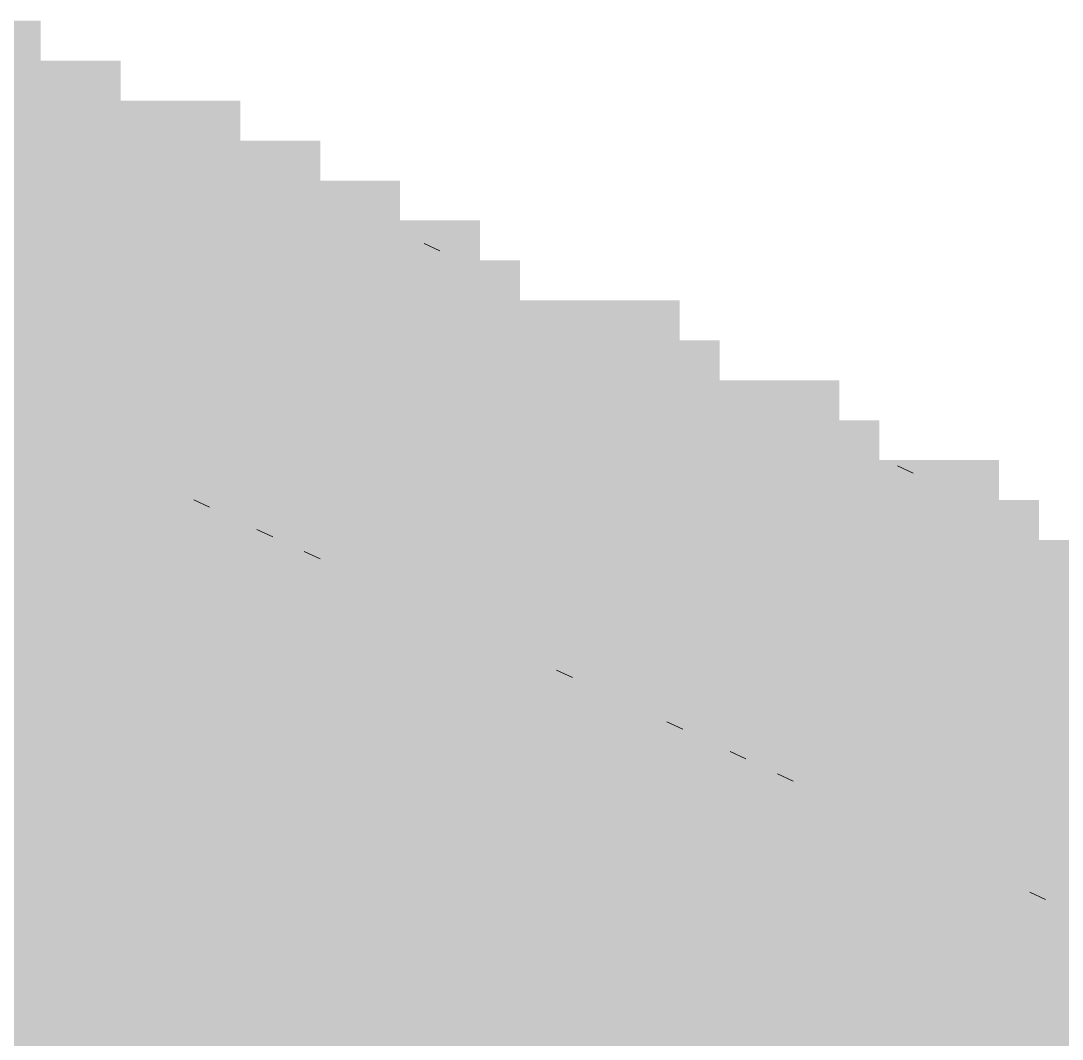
# Model space of a CAD drawing. Header units: millimetres. Extents: x 5 to 1315, y 5 to 292.
# Drawn here: x 1202.392 to 1204.905, y 100.593 to 103.052 of the extents above; entities that cross this region are included whole.
import ezdxf

# ---------------------------------------------------------------- set-up
doc = ezdxf.new("R2010")
doc.units = ezdxf.units.MM
doc.layers.add('EXISTING', color=7, linetype='Continuous')
doc.layers.add('IMAGES', color=7, linetype='Continuous')

# ---------------------------------------------------------------- blocks, each defined once
blk = doc.blocks.new('SHEET_03')
at = {"layer": 'EXISTING', "color": 250, "lineweight": 9}
for p, q in [((303.4035, 102.4961), (303.3654, 102.514)), ((304.5455, 101.96), (304.5074, 101.9778)), ((302.8094, 101.8955), (302.8475, 101.8777)), ((302.9617, 101.824), (302.9998, 101.8062)), ((303.0759, 101.7704), (303.114, 101.7526)), ((303.685, 101.4845), (303.723, 101.4666)), ((303.9514, 101.3594), (303.9895, 101.3415)), ((304.1037, 101.2879), (304.1418, 101.27)), ((304.2179, 101.2343), (304.256, 101.2164)), ((304.827, 100.9483), (304.8651, 100.9305))]:
    blk.add_line(p, q, dxfattribs=at)
at = {"layer": 'IMAGES', "color": 7}
for points in [[(302.3436, 102.9553), (302.44, 102.9553), (302.3436, 103.0517), (302.44, 103.0517)], [(302.3436, 102.8589), (302.44, 102.8589), (302.3436, 102.9553), (302.44, 102.9553)], [(302.44, 102.8589), (302.5364, 102.8589), (302.44, 102.9553), (302.5364, 102.9553)], [(302.5364, 102.8589), (302.6327, 102.8589), (302.5364, 102.9553), (302.6327, 102.9553)], [(301.1873, 102.7625), (302.44, 102.7625), (301.1873, 102.8589), (302.44, 102.8589)], [(302.44, 102.7625), (302.5364, 102.7625), (302.44, 102.8589), (302.5364, 102.8589)], [(302.5364, 102.7625), (302.6327, 102.7625), (302.5364, 102.8589), (302.6327, 102.8589)], [(302.6327, 102.7625), (302.7291, 102.7625), (302.6327, 102.8589), (302.7291, 102.8589)], [(302.7291, 102.7625), (302.8255, 102.7625), (302.7291, 102.8589), (302.8255, 102.8589)], [(302.8255, 102.7625), (302.9218, 102.7625), (302.8255, 102.8589), (302.9218, 102.8589)], [(301.38, 102.6661), (302.6327, 102.6661), (301.38, 102.7625), (302.6327, 102.7625)], [(302.6327, 102.6661), (302.8255, 102.6661), (302.6327, 102.7625), (302.8255, 102.7625)], [(302.8255, 102.6661), (302.9218, 102.6661), (302.8255, 102.7625), (302.9218, 102.7625)], [(302.9218, 102.6661), (303.0182, 102.6661), (302.9218, 102.7625), (303.0182, 102.7625)], [(303.0182, 102.6661), (303.1145, 102.6661), (303.0182, 102.7625), (303.1145, 102.7625)], [(301.5727, 102.5697), (302.8255, 102.5697), (301.5727, 102.6661), (302.8255, 102.6661)], [(302.8255, 102.5697), (302.9218, 102.5697), (302.8255, 102.6661), (302.9218, 102.6661)], [(302.9218, 102.5697), (303.1145, 102.5697), (302.9218, 102.6661), (303.1145, 102.6661)], [(303.1145, 102.5697), (303.2109, 102.5697), (303.1145, 102.6661), (303.2109, 102.6661)], [(303.2109, 102.5697), (303.3073, 102.5697), (303.2109, 102.6661), (303.3073, 102.6661)], [(301.9582, 102.4733), (302.9218, 102.4733), (301.9582, 102.5697), (302.9218, 102.5697)], [(302.9218, 102.4733), (303.0182, 102.4733), (302.9218, 102.5697), (303.0182, 102.5697)], [(303.0182, 102.4733), (303.1145, 102.4733), (303.0182, 102.5697), (303.1145, 102.5697)], [(303.1145, 102.4733), (303.2109, 102.4733), (303.1145, 102.5697), (303.2109, 102.5697)], [(303.2109, 102.4733), (303.3073, 102.4733), (303.2109, 102.5697), (303.3073, 102.5697)], [(303.3073, 102.4733), (303.4036, 102.4733), (303.3073, 102.5697), (303.4036, 102.5697)], [(303.4036, 102.4733), (303.5, 102.4733), (303.4036, 102.5697), (303.5, 102.5697)], [(302.0545, 102.3768), (303.2109, 102.3768), (302.0545, 102.4733), (303.2109, 102.4733)], [(303.2109, 102.3768), (303.3073, 102.3768), (303.2109, 102.4733), (303.3073, 102.4733)], [(303.3073, 102.3768), (303.5, 102.3768), (303.3073, 102.4733), (303.5, 102.4733)], [(303.5, 102.3768), (303.5964, 102.3768), (303.5, 102.4733), (303.5964, 102.4733)], [(302.3436, 102.2804), (303.3073, 102.2804), (302.3436, 102.3768), (303.3073, 102.3768)], [(303.3073, 102.2804), (303.5, 102.2804), (303.3073, 102.3768), (303.5, 102.3768)], [(303.5, 102.2804), (303.6927, 102.2804), (303.5, 102.3768), (303.6927, 102.3768)], [(303.6927, 102.2804), (303.9818, 102.2804), (303.6927, 102.3768), (303.9818, 102.3768)], [(302.3436, 102.184), (302.44, 102.184), (302.3436, 102.2804), (302.44, 102.2804)], [(302.44, 102.184), (303.6927, 102.184), (302.44, 102.2804), (303.6927, 102.2804)], [(303.6927, 102.184), (303.7891, 102.184), (303.6927, 102.2804), (303.7891, 102.2804)], [(303.7891, 102.184), (303.8855, 102.184), (303.7891, 102.2804), (303.8855, 102.2804)], [(303.8855, 102.184), (303.9818, 102.184), (303.8855, 102.2804), (303.9818, 102.2804)], [(303.9818, 102.184), (304.0782, 102.184), (303.9818, 102.2804), (304.0782, 102.2804)], [(302.3436, 101.9912), (302.44, 101.9912), (302.3436, 102.184), (302.44, 102.184)], [(302.44, 102.0876), (302.6327, 102.0876), (302.44, 102.184), (302.6327, 102.184)], [(302.6327, 102.0876), (303.7891, 102.0876), (302.6327, 102.184), (303.7891, 102.184)], [(303.7891, 102.0876), (303.8855, 102.0876), (303.7891, 102.184), (303.8855, 102.184)], [(303.8855, 102.0876), (304.0782, 102.0876), (303.8855, 102.184), (304.0782, 102.184)], [(304.0782, 102.0876), (304.1745, 102.0876), (304.0782, 102.184), (304.1745, 102.184)], [(304.1745, 102.0876), (304.2709, 102.0876), (304.1745, 102.184), (304.2709, 102.184)], [(304.2709, 102.0876), (304.3673, 102.0876), (304.2709, 102.184), (304.3673, 102.184)], [(302.44, 101.9912), (302.5364, 101.9912), (302.44, 102.0876), (302.5364, 102.0876)], [(302.5364, 101.9912), (302.6327, 101.9912), (302.5364, 102.0876), (302.6327, 102.0876)], [(302.6327, 101.9912), (302.7291, 101.9912), (302.6327, 102.0876), (302.7291, 102.0876)], [(302.7291, 101.9912), (302.8255, 101.9912), (302.7291, 102.0876), (302.8255, 102.0876)], [(302.8255, 101.9912), (302.9218, 101.9912), (302.8255, 102.0876), (302.9218, 102.0876)], [(302.9218, 101.9912), (304.0782, 101.9912), (302.9218, 102.0876), (304.0782, 102.0876)], [(304.0782, 101.9912), (304.1745, 101.9912), (304.0782, 102.0876), (304.1745, 102.0876)], [(304.1745, 101.9912), (304.2709, 101.9912), (304.1745, 102.0876), (304.2709, 102.0876)], [(304.2709, 101.9912), (304.3673, 101.9912), (304.2709, 102.0876), (304.3673, 102.0876)], [(304.3673, 101.9912), (304.4636, 101.9912), (304.3673, 102.0876), (304.4636, 102.0876)], [(300.32, 101.8948), (302.44, 101.8948), (300.32, 101.9912), (302.44, 101.9912)], [(302.44, 101.8948), (302.5364, 101.8948), (302.44, 101.9912), (302.5364, 101.9912)], [(302.5364, 101.8948), (302.6327, 101.8948), (302.5364, 101.9912), (302.6327, 101.9912)], [(302.6327, 101.8948), (302.7291, 101.8948), (302.6327, 101.9912), (302.7291, 101.9912)], [(302.7291, 101.8948), (302.8255, 101.8948), (302.7291, 101.9912), (302.8255, 101.9912)], [(302.8255, 101.8948), (302.9218, 101.8948), (302.8255, 101.9912), (302.9218, 101.9912)], [(302.9218, 101.8948), (303.0182, 101.8948), (302.9218, 101.9912), (303.0182, 101.9912)], [(303.0182, 101.8948), (303.1145, 101.8948), (303.0182, 101.9912), (303.1145, 101.9912)], [(303.1145, 101.8948), (304.1745, 101.8948), (303.1145, 101.9912), (304.1745, 101.9912)], [(304.1745, 101.8948), (304.3673, 101.8948), (304.1745, 101.9912), (304.3673, 101.9912)], [(304.3673, 101.8948), (304.4636, 101.8948), (304.3673, 101.9912), (304.4636, 101.9912)], [(304.4636, 101.8948), (304.56, 101.8948), (304.4636, 101.9912), (304.56, 101.9912)], [(304.56, 101.8948), (304.6564, 101.8948), (304.56, 101.9912), (304.6564, 101.9912)], [(304.6564, 101.8948), (304.7527, 101.8948), (304.6564, 101.9912), (304.7527, 101.9912)], [(300.5127, 101.7984), (302.6327, 101.7984), (300.5127, 101.8948), (302.6327, 101.8948)], [(302.6327, 101.7984), (302.7291, 101.7984), (302.6327, 101.8948), (302.7291, 101.8948)], [(302.7291, 101.7984), (302.9218, 101.7984), (302.7291, 101.8948), (302.9218, 101.8948)], [(302.9218, 101.7984), (303.1145, 101.7984), (302.9218, 101.8948), (303.1145, 101.8948)], [(303.1145, 101.7984), (303.2109, 101.7984), (303.1145, 101.8948), (303.2109, 101.8948)], [(303.2109, 101.7984), (303.3073, 101.7984), (303.2109, 101.8948), (303.3073, 101.8948)], [(303.3073, 101.7984), (304.3673, 101.7984), (303.3073, 101.8948), (304.3673, 101.8948)], [(304.3673, 101.7984), (304.6564, 101.7984), (304.3673, 101.8948), (304.6564, 101.8948)], [(304.6564, 101.7984), (304.7527, 101.7984), (304.6564, 101.8948), (304.7527, 101.8948)], [(304.7527, 101.7984), (304.8491, 101.7984), (304.7527, 101.8948), (304.8491, 101.8948)], [(300.8018, 101.702), (302.8255, 101.702), (300.8018, 101.7984), (302.8255, 101.7984)], [(302.8255, 101.702), (302.9218, 101.702), (302.8255, 101.7984), (302.9218, 101.7984)], [(302.9218, 101.702), (303.0182, 101.702), (302.9218, 101.7984), (303.0182, 101.7984)], [(303.0182, 101.702), (303.1145, 101.702), (303.0182, 101.7984), (303.1145, 101.7984)], [(303.1145, 101.702), (303.2109, 101.702), (303.1145, 101.7984), (303.2109, 101.7984)], [(303.2109, 101.702), (303.3073, 101.702), (303.2109, 101.7984), (303.3073, 101.7984)], [(303.3073, 101.702), (303.4036, 101.702), (303.3073, 101.7984), (303.4036, 101.7984)], [(303.4036, 101.702), (304.6564, 101.702), (303.4036, 101.7984), (304.6564, 101.7984)], [(304.6564, 101.702), (304.8491, 101.702), (304.6564, 101.7984), (304.8491, 101.7984)], [(304.8491, 101.702), (304.9455, 101.702), (304.8491, 101.7984), (304.9455, 101.7984)], [(300.8982, 101.6056), (303.1145, 101.6056), (300.8982, 101.702), (303.1145, 101.702)], [(303.1145, 101.6056), (303.3073, 101.6056), (303.1145, 101.702), (303.3073, 101.702)], [(303.3073, 101.6056), (303.4036, 101.6056), (303.3073, 101.702), (303.4036, 101.702)], [(303.4036, 101.6056), (303.5964, 101.6056), (303.4036, 101.702), (303.5964, 101.702)], [(303.5964, 101.6056), (303.7891, 101.6056), (303.5964, 101.702), (303.7891, 101.702)], [(303.7891, 101.6056), (304.8491, 101.6056), (303.7891, 101.702), (304.8491, 101.702)], [(304.8491, 101.6056), (304.9455, 101.6056), (304.8491, 101.702), (304.9455, 101.702)], [(301.0909, 101.5092), (303.2109, 101.5092), (301.0909, 101.6056), (303.2109, 101.6056)], [(303.2109, 101.5092), (303.3073, 101.5092), (303.2109, 101.6056), (303.3073, 101.6056)], [(303.3073, 101.5092), (303.4036, 101.5092), (303.3073, 101.6056), (303.4036, 101.6056)], [(303.4036, 101.5092), (303.5, 101.5092), (303.4036, 101.6056), (303.5, 101.6056)], [(303.5, 101.5092), (303.5964, 101.5092), (303.5, 101.6056), (303.5964, 101.6056)], [(303.5964, 101.5092), (303.7891, 101.5092), (303.5964, 101.6056), (303.7891, 101.6056)], [(303.7891, 101.4128), (303.8855, 101.4128), (303.7891, 101.6056), (303.8855, 101.6056)], [(303.8855, 101.5092), (305.0418, 101.5092), (303.8855, 101.6056), (305.0418, 101.6056)], [(301.38, 101.4128), (303.5, 101.4128), (301.38, 101.5092), (303.5, 101.5092)], [(303.5, 101.4128), (303.5964, 101.4128), (303.5, 101.5092), (303.5964, 101.5092)], [(303.5964, 101.4128), (303.6927, 101.4128), (303.5964, 101.5092), (303.6927, 101.5092)], [(303.6927, 101.4128), (303.7891, 101.4128), (303.6927, 101.5092), (303.7891, 101.5092)], [(303.8855, 101.4128), (303.9818, 101.4128), (303.8855, 101.5092), (303.9818, 101.5092)], [(303.9818, 101.4128), (304.0782, 101.4128), (303.9818, 101.5092), (304.0782, 101.5092)], [(304.0782, 101.4128), (305.2345, 101.4128), (304.0782, 101.5092), (305.2345, 101.5092)], [(301.5727, 101.3164), (303.6927, 101.3164), (301.5727, 101.4128), (303.6927, 101.4128)], [(303.6927, 101.3164), (303.7891, 101.3164), (303.6927, 101.4128), (303.7891, 101.4128)], [(303.7891, 101.3164), (303.8855, 101.3164), (303.7891, 101.4128), (303.8855, 101.4128)], [(303.8855, 101.3164), (303.9818, 101.3164), (303.8855, 101.4128), (303.9818, 101.4128)], [(303.9818, 101.3164), (304.0782, 101.3164), (303.9818, 101.4128), (304.0782, 101.4128)], [(304.0782, 101.3164), (304.1745, 101.3164), (304.0782, 101.4128), (304.1745, 101.4128)], [(304.1745, 101.3164), (304.3673, 101.3164), (304.1745, 101.4128), (304.3673, 101.4128)], [(304.3673, 101.3164), (305.5236, 101.3164), (304.3673, 101.4128), (305.5236, 101.4128)], [(301.7655, 101.22), (303.7891, 101.22), (301.7655, 101.3164), (303.7891, 101.3164)], [(303.7891, 101.22), (303.8855, 101.22), (303.7891, 101.3164), (303.8855, 101.3164)], [(303.8855, 101.22), (303.9818, 101.22), (303.8855, 101.3164), (303.9818, 101.3164)], [(303.9818, 101.22), (304.0782, 101.22), (303.9818, 101.3164), (304.0782, 101.3164)], [(304.0782, 101.22), (304.2709, 101.22), (304.0782, 101.3164), (304.2709, 101.3164)], [(304.2709, 101.22), (304.3673, 101.22), (304.2709, 101.3164), (304.3673, 101.3164)], [(304.3673, 101.22), (304.4636, 101.22), (304.3673, 101.3164), (304.4636, 101.3164)], [(304.4636, 101.22), (305.62, 101.22), (304.4636, 101.3164), (305.62, 101.3164)], [(301.9582, 101.1236), (304.0782, 101.1236), (301.9582, 101.22), (304.0782, 101.22)], [(304.0782, 101.1236), (304.1745, 101.1236), (304.0782, 101.22), (304.1745, 101.22)], [(304.1745, 101.1236), (304.2709, 101.1236), (304.1745, 101.22), (304.2709, 101.22)], [(304.2709, 101.1236), (304.3673, 101.1236), (304.2709, 101.22), (304.3673, 101.22)], [(304.3673, 101.1236), (304.4636, 101.1236), (304.3673, 101.22), (304.4636, 101.22)], [(304.4636, 101.1236), (304.56, 101.1236), (304.4636, 101.22), (304.56, 101.22)], [(304.56, 101.1236), (304.7527, 101.1236), (304.56, 101.22), (304.7527, 101.22)], [(304.7527, 101.1236), (306.0055, 101.1236), (304.7527, 101.22), (306.0055, 101.22)], [(302.1509, 101.0272), (304.2709, 101.0272), (302.1509, 101.1236), (304.2709, 101.1236)], [(304.2709, 101.0272), (304.3673, 101.0272), (304.2709, 101.1236), (304.3673, 101.1236)], [(304.3673, 101.0272), (304.56, 101.0272), (304.3673, 101.1236), (304.56, 101.1236)], [(304.56, 101.0272), (304.6564, 101.0272), (304.56, 101.1236), (304.6564, 101.1236)], [(304.6564, 101.0272), (304.7527, 101.0272), (304.6564, 101.1236), (304.7527, 101.1236)], [(304.7527, 101.0272), (304.8491, 101.0272), (304.7527, 101.1236), (304.8491, 101.1236)], [(304.8491, 101.0272), (304.9455, 101.0272), (304.8491, 101.1236), (304.9455, 101.1236)], [(302.3436, 100.9308), (304.56, 100.9308), (302.3436, 101.0272), (304.56, 101.0272)], [(304.56, 100.9308), (304.6564, 100.9308), (304.56, 101.0272), (304.6564, 101.0272)], [(304.6564, 100.9308), (304.8491, 100.9308), (304.6564, 101.0272), (304.8491, 101.0272)], [(304.8491, 100.9308), (304.9455, 100.9308), (304.8491, 101.0272), (304.9455, 101.0272)], [(302.3436, 100.8344), (302.44, 100.8344), (302.3436, 100.9308), (302.44, 100.9308)], [(302.44, 100.8344), (302.5364, 100.8344), (302.44, 100.9308), (302.5364, 100.9308)], [(302.5364, 100.8344), (302.6327, 100.8344), (302.5364, 100.9308), (302.6327, 100.9308)], [(302.6327, 100.8344), (304.6564, 100.8344), (302.6327, 100.9308), (304.6564, 100.9308)], [(304.6564, 100.8344), (304.7527, 100.8344), (304.6564, 100.9308), (304.7527, 100.9308)], [(304.7527, 100.8344), (304.8491, 100.8344), (304.7527, 100.9308), (304.8491, 100.9308)], [(304.8491, 100.8344), (304.9455, 100.8344), (304.8491, 100.9308), (304.9455, 100.9308)], [(302.2473, 100.738), (302.44, 100.738), (302.2473, 100.8344), (302.44, 100.8344)], [(302.44, 100.738), (302.6327, 100.738), (302.44, 100.8344), (302.6327, 100.8344)], [(302.6327, 100.738), (302.7291, 100.738), (302.6327, 100.8344), (302.7291, 100.8344)], [(302.7291, 100.738), (302.8255, 100.738), (302.7291, 100.8344), (302.8255, 100.8344)], [(302.8255, 100.738), (304.9455, 100.738), (302.8255, 100.8344), (304.9455, 100.8344)], [(302.2473, 100.6416), (302.44, 100.6416), (302.2473, 100.738), (302.44, 100.738)], [(302.44, 100.6416), (302.5364, 100.6416), (302.44, 100.738), (302.5364, 100.738)], [(302.5364, 100.6416), (302.6327, 100.6416), (302.5364, 100.738), (302.6327, 100.738)], [(302.6327, 100.6416), (302.7291, 100.6416), (302.6327, 100.738), (302.7291, 100.738)], [(302.7291, 100.6416), (302.8255, 100.6416), (302.7291, 100.738), (302.8255, 100.738)], [(302.8255, 100.6416), (302.9218, 100.6416), (302.8255, 100.738), (302.9218, 100.738)], [(302.9218, 100.6416), (303.0182, 100.6416), (302.9218, 100.738), (303.0182, 100.738)], [(303.0182, 100.6416), (305.1382, 100.6416), (303.0182, 100.738), (305.1382, 100.738)], [(302.2473, 100.5452), (302.44, 100.5452), (302.2473, 100.6416), (302.44, 100.6416)], [(302.44, 100.5452), (303.0182, 100.5452), (302.44, 100.6416), (303.0182, 100.6416)], [(303.0182, 100.5452), (303.1145, 100.5452), (303.0182, 100.6416), (303.1145, 100.6416)], [(303.1145, 100.5452), (303.2109, 100.5452), (303.1145, 100.6416), (303.2109, 100.6416)], [(303.2109, 100.5452), (305.3309, 100.5452), (303.2109, 100.6416), (305.3309, 100.6416)]]:
    blk.add_solid(points, dxfattribs=at)

msp = doc.modelspace()

# ---------------------------------------------------------------- block references
msp.add_blockref('SHEET_03', (900, 0))

doc.saveas('drawing.dxf')
